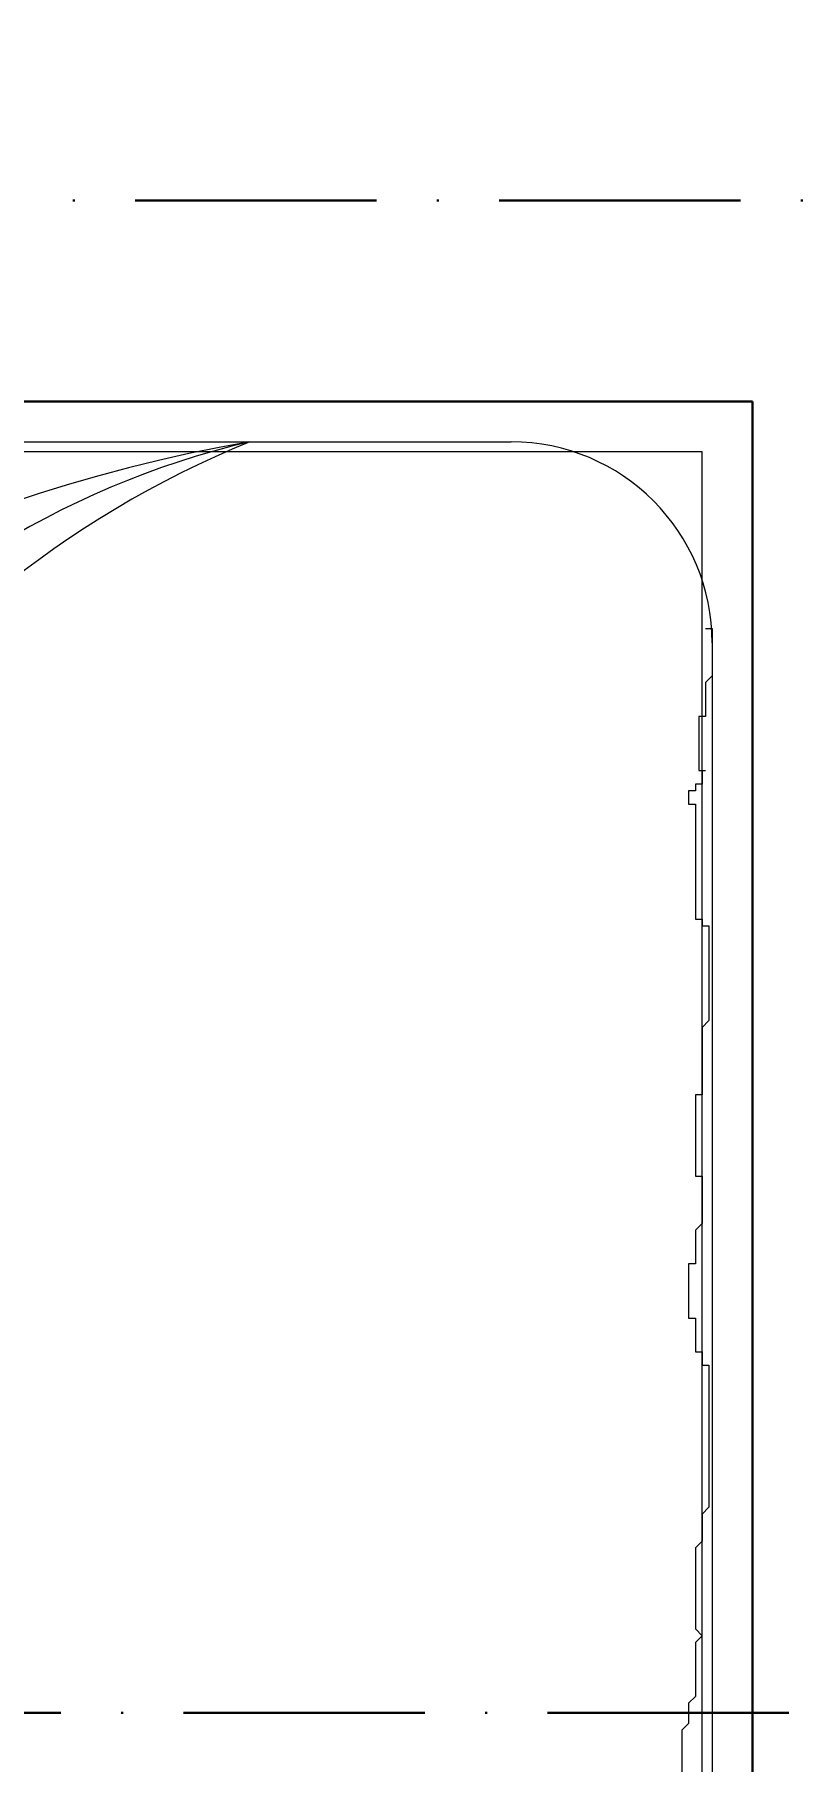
# Model space of a CAD drawing. Extents: x 775040 to 808375, y 4159409 to 4163651.
# Drawn here: x 786091.9 to 786130.1, y 4161921.1 to 4162007 of the extents above; entities that cross this region are included whole.
import ezdxf

# ---------------------------------------------------------------- set-up
doc = ezdxf.new("R2010")
doc.units = 0
doc.header["$MEASUREMENT"] = 0
doc.header["$PDMODE"] = 3
doc.linetypes.add('ACAD_ISO10W100', pattern=[18, 12, -3, 0, -3])
doc.linetypes.add('DUZ', pattern=[500, 500])
doc.layers.get('0').update_dxf_attribs({"linetype": 'DUZ'})
for name, color, linetype, lineweight in [('Z_ duvar', 7, 'Continuous', 30), ('Z_aks', 2, 'ACAD_ISO10W100', 30), ('Z_iç ölçü dikey', 111, 'Continuous', 25), ('Z_kesit çizgisi', 6, 'ACAD_ISO10W100', 30), ('Z_sıva', 241, 'Continuous', 5), ('Z_tefriş', 73, 'Continuous', 5)]:
    doc.layers.add(name, color=color, linetype=linetype, lineweight=lineweight)
doc.styles.add('OLCUIC', font='ROMANS.SHX', dxfattribs={"width": 0.5})
doc.dimstyles.new('ölçü 50', dxfattribs={"dimtxt": 12.5, "dimasz": 7, "dimexe": 5.3, "dimexo": 5, "dimgap": 2.5, "dimtad": 1, "dimdec": 0, "dimzin": 9, "dimdsep": 46, "dimtxsty": 'OLCUIC', "dimblk1": 'ARCHTICK', "dimblk2": 'ARCHTICK', "dimsah": 1, "dimcen": 0, "dimdle": 5.5, "dimadec": 0, "dimazin": 0, "dimtfac": 1, "dimtdec": 0, "dimtix": 1, "dimtofl": 0, "dimtmove": 1, "dimatfit": 3, "dimldrblk": 'ARCHTICK', "dimfxl": 0, "dimtolj": 1, "dimtzin": 0, "dimarcsym": 0})

# ---------------------------------------------------------------- blocks, each defined once
blk = doc.blocks.new('_ARCHTICK')
at = {"color": 0, "linetype": 'ByBlock', "const_width": 0.15}
blk.add_lwpolyline([(-0.5, -0.5), (0.5, 0.5)], dxfattribs=at)
blk = doc.blocks.new('*D257')
at = {"layer": 'Defpoints', "color": 0, "linetype": 'Continuous', "transparency": 16777216}
for p in [(786041.556, 4161988.755), (786091.017, 4161988.755), (786127.643, 4161898.755)]:
    blk.add_point(p, dxfattribs=at)
at = {"layer": 'Z_iç ölçü dikey', "color": 0, "linetype": 'Continuous', "lineweight": -2, "transparency": 16777216}
for p, q in [((786041.556, 4161893.255), (786041.556, 4161994.255)), ((786066.556, 4161988.755), (786036.256, 4161988.755)), ((786066.556, 4161898.755), (786036.256, 4161898.755))]:
    blk.add_line(p, q, dxfattribs=at)
at = {"layer": 'Z_iç ölçü dikey', "color": 0, "linetype": 'Continuous', "lineweight": -2, "transparency": 16777216, "xscale": 7, "yscale": 7, "zscale": 7}
for p, rotation in [((786041.556, 4161988.755), 90), ((786041.556, 4161898.755), 270)]:
    blk.add_blockref('_ARCHTICK', p, dxfattribs=dict(at, rotation=rotation))
at = {"layer": 'Z_iç ölçü dikey', "color": 0, "linetype": 'Continuous', "transparency": 16777216, "insert": (786032.806, 4161943.755), "char_height": 12.5, "attachment_point": 5, "rotation": 90, "style": 'OLCUIC'}
blk.add_mtext('\\A1;90', dxfattribs=at)
blk = doc.blocks.new('YATAK 2')
at = {"layer": 'Z_tefriş'}
for p, q in [((-8553.915, 17107.345), (-8643.915, 17107.345)), ((-8553.915, 16917.345), (-8553.915, 17107.345)), ((-8631.915, 17105.345), (-8565.915, 17105.345)), ((-8556.248, 17096.061), (-8555.912, 17096.061)), ((-8555.912, 17096.061), (-8555.912, 17093.709)), ((-8555.915, 17095.345), (-8555.915, 16929.345)), ((-8555.912, 17093.709), (-8556.248, 17093.373)), ((-8556.248, 17093.373), (-8556.248, 17091.693)), ((-8556.584, 17091.693), (-8556.584, 17089.004)), ((-8556.248, 17091.693), (-8556.584, 17091.693)), ((-8556.416, 17088.332), (-8556.753, 17088.332)), ((-8556.753, 17088.332), (-8556.753, 17087.996)), ((-8556.584, 17089.004), (-8556.248, 17089.004)), ((-8556.416, 17089.004), (-8556.416, 17088.332)), ((-8556.753, 17087.996), (-8557.089, 17087.996)), ((-8557.089, 17087.996), (-8557.089, 17087.324)), ((-8557.089, 17087.324), (-8556.753, 17087.324)), ((-8556.753, 17087.324), (-8556.753, 17081.611)), ((-8556.753, 17081.611), (-8556.416, 17081.611)), ((-8556.416, 17081.611), (-8556.416, 17081.275)), ((-8556.416, 17081.275), (-8556.08, 17081.275)), ((-8556.08, 17081.275), (-8556.08, 17076.57)), ((-8556.08, 17076.57), (-8556.416, 17076.234)), ((-8556.416, 17076.234), (-8556.416, 17072.874)), ((-8556.416, 17072.874), (-8556.753, 17072.874)), ((-8556.753, 17072.874), (-8556.753, 17068.841)), ((-8556.753, 17068.841), (-8556.416, 17068.841)), ((-8556.416, 17068.841), (-8556.416, 17066.489)), ((-8556.416, 17066.489), (-8556.753, 17066.153)), ((-8556.753, 17066.153), (-8556.753, 17064.473)), ((-8556.753, 17064.473), (-8557.089, 17064.473)), ((-8557.089, 17064.473), (-8557.089, 17061.784)), ((-8557.089, 17061.784), (-8556.753, 17061.784)), ((-8556.753, 17061.784), (-8556.753, 17060.104)), ((-8556.753, 17060.104), (-8556.416, 17060.104)), ((-8556.416, 17060.104), (-8556.416, 17059.432)), ((-8556.416, 17059.432), (-8556.08, 17059.432)), ((-8556.08, 17059.432), (-8556.08, 17052.375)), ((-8556.08, 17052.375), (-8556.416, 17052.039)), ((-8556.416, 17052.039), (-8556.416, 17050.694)), ((-8556.416, 17050.694), (-8556.753, 17050.358)), ((-8556.753, 17050.358), (-8556.753, 17046.326)), ((-8556.753, 17046.326), (-8556.416, 17045.99)), ((-8556.416, 17045.99), (-8556.753, 17045.654)), ((-8556.753, 17045.654), (-8556.753, 17042.965)), ((-8556.753, 17042.965), (-8557.089, 17042.629)), ((-8557.089, 17042.629), (-8557.089, 17041.621)), ((-8557.089, 17041.621), (-8557.425, 17041.285)), ((-8557.425, 17041.285), (-8557.425, 17038.26))]:
    blk.add_line(p, q, dxfattribs=at)
for centre, radius, start, end in [((-8565.816, 17029.467), 77, 99.79451, 171.22544), ((-8569.089, 17063.657), 42.83, 103.2633, 179.35675), ((-8560.336, 17059.804), 49.185, 112.19421, 180.31984), ((-8565.915, 17095.345), 10, 0, 90)]:
    blk.add_arc(centre, radius, start, end, dxfattribs=at)

msp = doc.modelspace()

# ---------------------------------------------------------------- linework, layer by layer
at = {"layer": 'Z_ duvar', "linetype": 'Continuous'}
for p, q in [((785742.643, 4161988.755), (786127.643, 4161988.755)), ((786127.643, 4161988.755), (786127.643, 4161898.755))]:
    msp.add_line(p, q, dxfattribs=at)
at = {"layer": 'Z_aks'}
msp.add_line((786597.643, 4161998.755), (783787.643, 4161998.755), dxfattribs=at)
at = {"layer": 'Z_kesit çizgisi'}
msp.add_line((783601.544, 4161923.567), (786559.028, 4161923.567), dxfattribs=at)
at = {"layer": 'Z_sıva', "linetype": 'Continuous'}
msp.add_lwpolyline([(785730.143, 4161726.255), (785730.143, 4161986.255), (785725.143, 4161986.255), (785725.143, 4161998.755), (785725.143, 4162021.255), (785790.143, 4162021.255), (785790.143, 4162001.255), (786020.143, 4162001.255), (786020.143, 4162021.255), (786055.143, 4162021.255), (786055.143, 4162201.255), (786085.143, 4162201.255), (786085.143, 4162016.255), (786155.143, 4162016.255), (786155.143, 4161896.255), (786125.143, 4161896.255), (786125.143, 4161986.255), (785745.143, 4161986.255), (785745.143, 4161726.255)], close=True, dxfattribs=at)

# ---------------------------------------------------------------- block references
at = {"layer": 'Z_tefriş'}
msp.add_blockref('YATAK 2', (794681.558, 4144881.41), dxfattribs=at)

# ---------------------------------------------------------------- dimensions: what is measured, and where the dimension line sits
at = {"layer": 'Z_iç ölçü dikey', "linetype": 'Continuous'}
dim = msp.add_linear_dim(base=(786041.556, 4161988.755), p1=(786127.643, 4161898.755), p2=(786091.017, 4161988.755), angle=90, dimstyle='ölçü 50', dxfattribs=at)
dim.commit()
dim.dimension.update_dxf_attribs({"geometry": '*D257', "text_midpoint": (786032.806, 4161943.755)})

doc.saveas('drawing.dxf')
